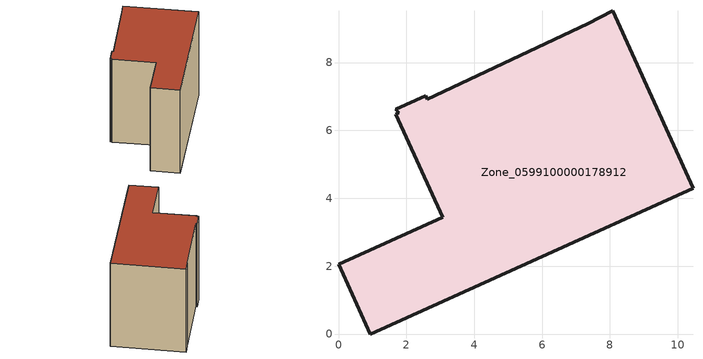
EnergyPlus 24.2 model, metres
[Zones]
Zone_0599100000178912
 floor ground (C_G): 1.69,6.62 2.57,7.02 2.62,6.92 7.34,9.14 8.08,9.52 10.45,4.29 0.93,0 0,2.05 3.08,3.44 1.68,6.48 1.78,6.52 z0
 wall outside (C_F): 10.45,4.29 8.08,9.52 7.34,9.14 2.62,6.92 2.57,7.02 1.69,6.62 1.78,6.52 1.68,6.48 3.08,3.44 0,2.05 0.93,0 10.45,4.29 z0:7.51
 roof outside (C_R): 2.57,7.02 1.69,6.62 1.78,6.52 1.68,6.48 3.08,3.44 0,2.05 0.93,0 10.45,4.29 8.08,9.52 7.34,9.14 2.62,6.92 z7.51
[BUILDING]
Pand.0599100000178912: North Axis=0; Terrain=City; Loads Convergence Tolerance Value=0.04; Temperature Convergence Tolerance Value=0.4; Solar Distribution=FullExterior; Maximum Number of Warmup Days=25; Minimum Number of Warmup Days=1
[Site:Location]
Rotterdam.The.Hague.AP_ZH_NLD Design_Conditions: Latitude=51.96; Longitude=4.45; Time Zone=1; Elevation=-4.5
[SITE:GROUNDTEMPERATURE:BUILDINGSURFACE]
18, 18, 18, 18, 18, 18, 18, 18, 18, 18, 18, 18
[MATERIAL] Thermal Absorptance=0.9; Solar Absorptance=0.7; Visible Absorptance=0.7
Name | Roughness | Thickness | Conductivity | Density | Specific Heat
G.TC.1946 | MediumSmooth | 0.15 | 1 | 540 | 1210
F.TC.1946 | Rough | 0.3 | 0.857143 | 1920 | 840
R.TC.1946 | MediumRough | 0.2 | 0.909091 | 1500 | 1000
[CONSTRUCTION]
C_G: G.TC.1946
C_F: F.TC.1946
C_R: R.TC.1946
[ZONE]
Zone_0599100000178912: Type=1; Multiplier=1; Ceiling Height=Autocalculate; Volume=Autocalculate; Floor Area=autocalculate; Part of Total Floor Area=Yes
[ZONEINFILTRATION:DESIGNFLOWRATE]
Infil_Zone_0599100000178912: Zone or ZoneList or Space or SpaceList=Zone_0599100000178912; Schedule=AlwaysOn; Design Flow Rate Calculation Method=Flow/Area; Flow Rate per Floor Area=0.003; Constant Term Coefficient=1; Temperature Term Coefficient=0; Velocity Term Coefficient=0; Velocity Squared Term Coefficient=0
[HVACTEMPLATE:ZONE:IDEALLOADSAIRSYSTEM]
Zone_0599100000178912: Maximum Heating Supply Air Temperature=50; Minimum Cooling Supply Air Temperature=13; Maximum Heating Supply Air Humidity Ratio=0.0156; Minimum Cooling Supply Air Humidity Ratio=0.0077; Heating Limit=NoLimit; Cooling Limit=NoLimit; Dehumidification Control Type=ConstantSensibleHeatRatio; Cooling Sensible Heat Ratio=0.7; Dehumidification Setpoint=60; Humidification Control Type=None; Humidification Setpoint=30; Outdoor Air Method=None; Outdoor Air Flow Rate per Person=0.00944; Outdoor Air Flow Rate per Zone Floor Area=0; Outdoor Air Flow Rate per Zone=0; Demand Controlled Ventilation Type=None; Outdoor Air Economizer Type=NoEconomizer; Heat Recovery Type=None; Sensible Heat Recovery Effectiveness=0.7; Latent Heat Recovery Effectiveness=0.65
[ZONECONTROL:THERMOSTAT]
ThermostatControl_Zone_0599100000178912: Zone or ZoneList=Zone_0599100000178912; Control Type Schedule=DualSetpointControlType; Control 1=Thermostat_Zone_0599100000178912; Temperature Difference Between Cutout And Setpoint=0
[THERMOSTATSETPOINT:DUALSETPOINT]
Thermostat_Zone_0599100000178912: Heating Setpoint Temperature Schedule=HeatingSetpoint_Zone_0599100000178912; Cooling Setpoint Temperature Schedule=CoolingSetpoint_Zone_0599100000178912
[SCHEDULE:COMPACT]
HeatingSetpoint_Zone_0599100000178912: Through: 12/31, For: AllDays, Until: 24:00, 21
CoolingSetpoint_Zone_0599100000178912: Through: 12/31, For: AllDays, Until: 24:00, 24
DualSetpointControlType: Through: 12/31, For: AllDays, Until: 24:00, 4
AlwaysOn: Through: 12/31, For: AllDays, Until: 24:00, 1
